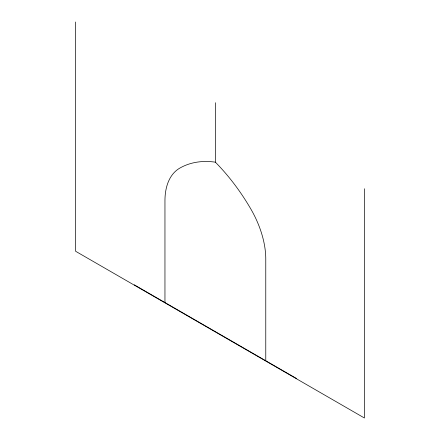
<?xml version="1.0" encoding="UTF-8"?>
<svg xmlns="http://www.w3.org/2000/svg" width="440" height="440" viewBox="0 0 440 440"><rect width="100%" height="100%" fill="white"/><g stroke="black" fill="none" stroke-linecap="round" stroke-linejoin="round"><path stroke-width="0.66" d="M134.293 284.818L296.434 378.433M364.403 188.744L364.403 418L75.597 251.262L75.597 22M265.771 360.729L265.771 259.006A71.286 41.157 60 0 0 251.009 209.325A142.577 82.319 60 0 0 215.364 162.168L215.364 102.718M164.956 302.522L164.956 200.799A71.286 41.157 60 0 1 179.718 168.168A142.577 82.319 60 0 1 215.364 162.168"/></g></svg>
